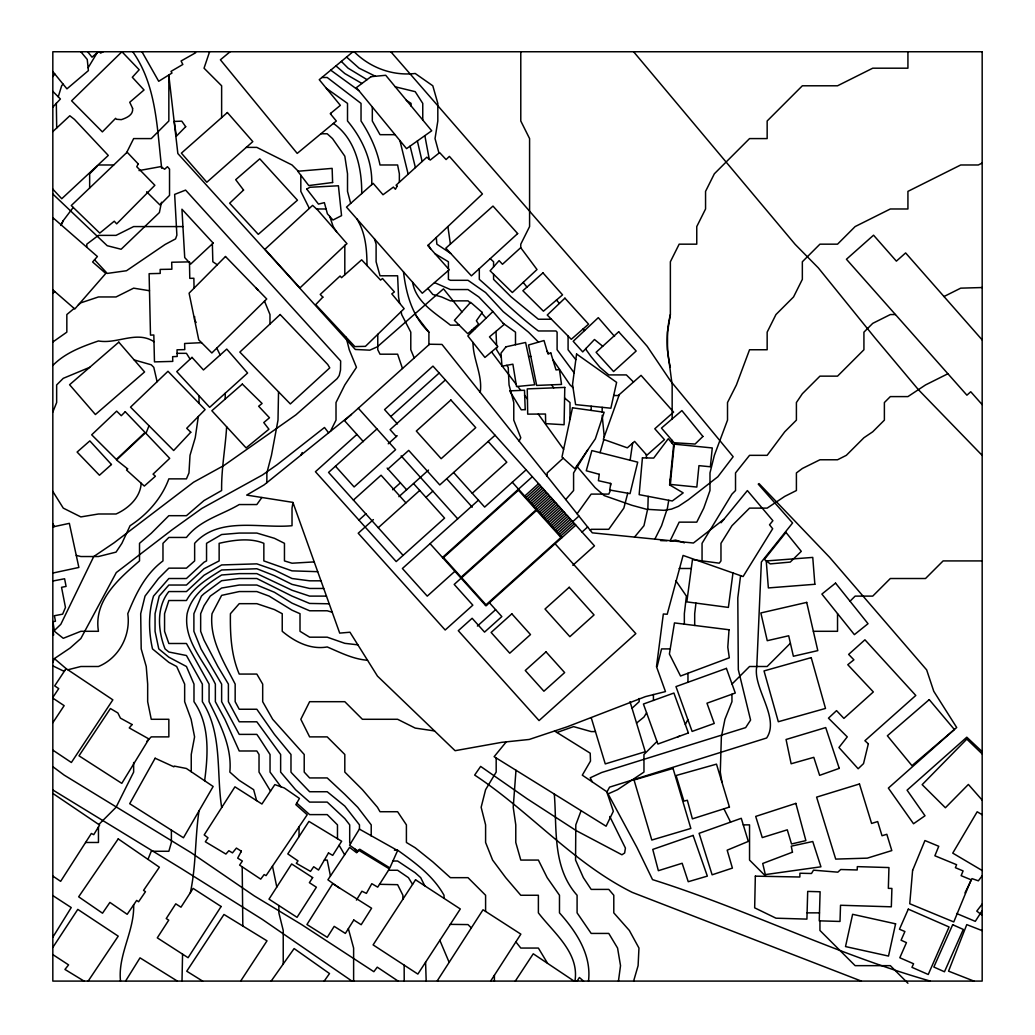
<?xml version="1.0" encoding="UTF-8"?>
<svg xmlns="http://www.w3.org/2000/svg" width="1035" height="1035" viewBox="0 0 1035 1035"><rect width="100%" height="100%" fill="white"/><g stroke="black" fill="none" stroke-linecap="round" stroke-linejoin="round"><path stroke-width="1.5" d="M648.195 496.373L647.871 508.12L643.964 525.715L634.52 537.087M198.345 416.471L195.24 437.74L190.013 455.335L188.978 472.93L186.442 478.869L168.847 478.869C161.732 498.262 147.242 514.589 130.074 525.715L121.897 543.323L116.049 552.121L98.454 556.532L80.859 556.532L76.267 555.381M198.992 403.301L199.03 395.771M182.561 954.154L182.005 981.089M278.531 391.812L278.001 420.132L271.455 455.335L266.862 472.93L266.862 482.659M480.227 392.356C482.776 375.149 472.943 359.274 473.008 342.456M670.266 484.406L674.251 444.157L712.261 447.948L710.372 466.772L698.961 465.647L696.827 487.058L670.266 484.406L670.369 485.337M671.65 442.721L671.896 440.198M695.947 603.095L694.692 613.703L694.692 625.45M141.161 483.229C140.514 497.408 128.353 508.534 116.049 513.994L98.454 513.994L80.859 516.918L63.264 508.12L52.824 491.418M740.581 575.654L737.8 597.932L738.317 669.723L750.582 720.075L745.666 727.605L601.633 772.524L590.209 777.815L592.292 781.917M226.639 426.782C225.371 448.103 221.27 469.14 221.632 490.525L204.037 500.552L186.442 515.689L168.847 515.689L151.252 533.297L139.518 543.323L139.518 560.918C118.727 578.875 93.409 600.649 98.454 631.298L80.859 631.298L63.264 638.31L54.467 631.298L52.914 621.725M190.349 892.662C196.197 865.648 194.981 837.975 199.005 810.91M732.974 572.976L728.381 607.416L686.826 601.878L692.467 559.612L719.26 563.182L720.968 560.918L720.968 543.323L731.952 525.715L749.547 508.12L767.155 508.12L784.75 496.386L796.407 490.525L796.407 472.93L802.345 468.493L819.94 459.773L837.535 459.773L846.332 455.335L863.927 437.74L872.738 431.789L884.382 420.132L884.382 402.537L890.333 396.599L907.928 396.599L925.523 384.942L947.905 373.751M618.451 981.089L620.521 965.655L617.572 948.06L608.774 933.428L591.179 933.428L577.09 912.857L577.09 895.262C552.004 867.188 557.089 828.505 554.307 794.052M630.108 460.252L632.618 443.161M907.928 51.75L907.928 68.194L872.738 68.194L837.535 85.789L802.345 85.789L767.155 120.991L767.155 138.587L749.547 138.587L714.357 173.776L705.559 191.371L705.559 208.979L696.762 226.574L696.762 244.169L679.167 244.169L670.369 261.764L670.369 314.549L667.51 332.157L667.51 349.752L672.155 384.942L672.155 418.916M668.739 500.293L667.433 508.12L661.572 525.715L654.857 539.131M292.97 502.544L292.025 508.12L292.025 525.715C260.186 528.743 219.135 516.012 194.645 543.323L194.645 560.918L186.442 568.15L168.847 568.15L158.484 578.513L145.029 596.108L140.695 613.703L141.2 648.906L146.233 666.501L147.669 684.096L147.669 701.691L151.252 719.286L168.847 719.286L168.847 736.881L151.252 736.881L146.854 741.293M204.632 780.752C208.1 754.308 210.001 724.862 193.985 701.691L193.985 684.096L186.442 666.501L168.847 657.186L158.782 648.906L155.056 631.298L155.056 613.703L159.196 596.108L168.847 585.034L186.442 585.034L204.037 568.732L219.135 560.918L219.135 543.323C233.004 540.141 250.16 537.527 263.847 543.323L263.847 560.918L292.025 570.867L317.719 571.682M161.486 202.239L159.39 212.55L121.134 249.254L107.213 245.709L52.824 194.024M627.753 493.216L623.833 508.12L608.774 529.299L591.179 529.299L590.377 530.412M657.16 666.501L661.572 648.906L670.24 648.906M447.896 226.574L450.393 244.092M600.08 452.67L603.871 439.5M633.614 981.089L638.103 965.655L638.957 948.06L629.345 930.452L613.794 912.857L613.794 895.262L608.774 889.401L591.179 889.401L583.378 877.667L575.563 860.072L575.809 824.869L581.101 810.703M56.317 103.177L56.705 127.991M58.258 96.824L61.634 85.789L63.044 84.081M209.588 51.75L204.037 68.194L221.632 85.789L221.632 117.602M145.974 433.38L149.014 425.747M52.824 412.034L56.653 402.537L56.653 384.942L63.264 378.331L89.696 367.334M147.953 859.373L151.252 851.275L168.847 851.275L171.383 842.477L171.383 830.122M52.824 662.374L54.389 658.596L70.095 648.039L80.859 638.517L116.295 572.562L172.353 529.597L201.773 508.47L262.502 474.962L277.147 464.676L324.498 427.494L328.613 432.824M670.098 540.891L679.167 522.145L696.762 522.145L703.774 508.12L709.984 490.525L709.984 472.93L714.357 455.335L727.514 420.132L727.514 402.537L736.403 384.942L749.547 349.752L767.155 349.752L767.155 332.157L775.952 314.549L793.547 296.954L802.345 279.359L802.345 261.764L819.94 244.169L837.535 244.169L855.13 226.574L890.333 208.979L907.928 208.979L907.928 191.371L960.713 164.979L978.321 164.979L982.176 163.051M964.982 892.907L971.994 878.624L978.347 880.824L982.176 875.804M61.143 224.867L63.264 220.623L73.226 207.427M126.593 152.701L133.644 138.587L151.252 138.587L168.847 120.991L168.847 74.986M300.887 455.193L302.22 452.541M330.398 431.375L336.013 420.132L336.013 402.537L344.81 384.942L356.467 367.347L349.261 349.752L346.091 337.19M519.104 441.091L520.786 437.74L513.774 420.132L513.774 402.537L509.052 384.942L508.211 367.347L506.762 365.329M679.503 736.195L677.602 736.881M685.338 724.526L687.835 719.545M60.832 225.462L63.264 220.623M587.712 449.953L573.584 472.93L573.584 490.525L565.731 499.517M88.117 67.78L97.109 52.85M646.59 712.805L643.964 717.061L636.551 723.09M356.415 900.088L361.901 891.238L366.403 893.373L371.798 883.683L377.71 887.15L389.393 868.895L359.016 850.447L356.609 852.749L349.597 847.355L327.901 879.802L339.803 888.353M52.824 937.218L71.234 907.566L52.824 895.586M125.571 981.089L140.01 957.854L177.373 981.089M982.176 910.632L975.293 921.344L956.625 913.504M490.642 981.089L520.851 934.139L483.022 909.765L437.378 980.637L438.077 981.089M577.077 981.089L579.393 977.506L583.546 981.089M240.65 981.089L267.004 940.841L223.974 914.474L186.753 971.218L202.614 981.089M52.824 947.452L77.793 909.39L118.223 936.158L88.169 981.089M515.301 981.089L533.258 953.791L574.063 981.089M54.389 658.596L66.085 668.597L54.674 685.882L58.723 688.598L52.824 697.474M52.824 722.728L64.157 705.65L52.824 698.107M271.17 981.089L294.121 948.565L329.518 973.56L324.201 981.089M261.881 497.486L256.835 504.55L239.227 504.55C221.542 515.055 199.871 520.049 186.442 537.45L168.847 537.45L162.974 543.323L162.974 560.918C145.068 574.309 135.844 593.883 127.784 613.703C130.876 635.425 119.038 658.079 98.454 666.501L80.859 666.501L67.857 669.787M577.103 513.787L591.179 494.096L608.774 494.096L610.559 490.163M982.176 904.06L976.768 911.111L982.176 915.25M52.824 76.59L54.829 74.015M721.059 522.766L747.386 490.59L772.886 520.708L769.535 524.784L772.679 528.73L743.091 576.534L683.074 555.433L667.213 614.247L663.332 613.988L656.5 666.669L665.466 691.587L645.478 696.607L567.387 726.712L529.234 739.456L501.716 742.341L455.089 750.698L377.464 676.101L349.959 632.23L339.7 633.11L292.905 502.376L246.692 495.092L264.067 484.923L351.408 414.414M506.27 741.862L494.122 756.688L606.096 826.215L613.341 811.259L606.743 791.671L582.304 775.176L590.493 761.087L590.209 753.182L554.553 731.008M52.824 218.773L53.393 218.113L97.394 256.512L92.607 261.971L105.777 273.447L74.805 308.986L52.824 289.852M52.824 107.135L60.405 98.998L52.824 91.352M97.497 165.936L89.657 173.776L89.657 187.969M52.824 293.371L54.713 291.482M98.83 824.507L116.049 807.274L133.644 772.084L133.644 762.485M563.182 458.156L547.179 472.93L547.179 476.281M656.966 741.487L643.964 754.489L643.964 772.084L617.572 789.679L607.571 794.117M732.043 684.006L749.547 666.501L767.155 666.501L790.404 643.24M837.535 613.703L837.535 631.298L813.368 631.298M850.033 601.219L855.13 596.108L872.738 596.108L890.333 578.513L925.523 578.513L943.118 560.918L982.176 560.918M52.824 632.049L60.819 624.299L93.745 556.532L114.031 542.832L193.597 482.207L223.974 465.465L295.868 414.88L337.151 378.616L339.208 375.563L340.515 370.064L340.657 360.982L185.588 190.104L174.656 194.399L176.881 235.126L175.549 238.904L165.095 244.48L126.503 270.73L107.252 273.421L94.547 259.759M52.824 131.6L69.824 115.765L74.429 119.374L108.287 155.431L61.751 198.733L52.824 189.146M632.023 708.251L639.164 701.691L639.164 698.496M520.721 247.675L502.467 264.274L499.103 260.626L490.098 270.808L512.338 292.53L537.01 269.527L520.721 247.675L520.786 244.169L529.584 226.574L529.584 138.587L520.786 120.991L520.786 51.75M356.92 434.441L315.442 471.714L396.185 561.578L444.584 518.108L413.521 483.539M376.96 428.943L328.561 472.413L403.107 555.368M390.777 416.51L439.176 373.04M445.386 379.949L390.079 429.641L396.289 436.55M388.228 443.795L397.194 435.735M353.414 500.073L381.061 475.22L405.914 502.868M387.983 469.01L408.709 450.38L439.772 484.936L495.079 435.256M358.925 520.1L366.028 513.722M392.679 489.775L400.403 482.84M373.389 519.596L358.226 533.232L445.179 630.005L472.827 605.164L454.197 584.426L537.152 509.893M398.889 496.684L428.503 470.084M378.254 527.721L419.731 490.448M425.941 497.369L432.863 491.146M472.232 493.255L506.801 462.205L488.158 441.466M478.442 500.164L402.408 568.5L427.248 596.147L454.895 571.294M526.129 469.812L484.652 507.085L453.602 472.516M442.475 557.477L532.339 476.721M442.967 558.033L519.014 489.697M524.732 496.063L538.549 483.643M526.065 497.537L539.882 485.117M527.384 499.025L541.214 486.605M528.717 500.5L542.547 488.08M530.049 501.988L543.88 489.568M531.382 503.463L545.212 491.043M532.714 504.951L546.545 492.531M534.047 506.425L547.864 494.005M535.38 507.913L549.197 495.493M460.614 577.659L536.648 509.336M536.712 509.388L550.529 496.968M538.032 510.876L551.862 498.456M539.364 512.351L553.195 499.931M540.697 513.839L554.527 501.419M542.029 515.314L555.86 502.894M543.362 516.801L557.192 504.381M544.695 518.276L558.512 505.856M546.027 519.764L559.844 507.344M547.36 521.239L561.177 508.819M548.679 522.727L562.51 510.307M550.012 524.202L563.842 511.782M551.345 525.689L565.175 513.269M552.677 527.164L566.507 514.744M554.01 528.652L567.84 516.232M555.342 530.127L569.172 517.707M556.675 531.615L570.492 519.195M558.007 533.09L571.825 520.67M572.717 521.666L578.927 516.077M559.34 534.577L573.157 522.158M560.659 536.052L574.49 523.632M485.454 605.307L561.5 536.984M575.822 525.12L485.958 605.863L430.055 543.647M477.394 626.059L495.623 609.667M582.032 532.029L587.647 526.983M572.821 565.304L594.452 545.859L432.966 366.118L384.567 409.601L397.427 423.91M52.824 365.471C65.14 352.832 82.127 346.544 98.454 340.955C117.266 344.319 136.529 330.333 153.982 341.679M98.39 51.75L92.024 57.171L87.626 51.75M74.158 308.43L66.835 314.549L66.835 332.157L52.824 341.99M78.35 304.924L80.859 302.828L98.454 296.954L116.049 296.954L133.644 288.157L149.493 290.731M230.106 51.75L220.403 59.81L297.213 153.4L336.323 121.017L330.281 113.669L340.347 105.35L319.246 79.682L353 51.75M723.84 519.363L693.424 543.013L592.305 532.844L441.984 344.435L429.512 344.228L344.5 420.624L363.401 441.66M103.267 51.75L100.589 53.108L99.36 51.75M943.985 296.527L960.713 288.157L982.176 287.536M556.933 732.482L573.584 726.622L591.179 731.59L595.448 731.59M64.791 670.551L63.264 670.939L52.824 665.841M52.824 526.918L69.345 523.348L78.867 567.452L52.824 573.054M52.824 621.737L55.463 621.233L54.389 615.734L62.643 614.156L65.464 607.454L61.544 587.311L66.085 586.418L64.597 578.759L52.824 581.023M52.824 635.115L53.678 634.947L52.824 630.561M139.013 170.581L160.904 166.596L164.617 169.248L167.437 166.7L169.533 169.067L169.533 195.369L159.972 204.982L146.634 191.773M670.887 540.917L675.583 540.089L684.407 542.832M321.872 77.496L327.215 77.496L361.034 103.397L361.034 120.991C369.818 134.408 376.792 149.208 380.013 164.979L397.608 164.979L399.355 173.776L399.355 182.225M326.336 88.298L347.514 103.397L347.514 120.991C362.328 138.625 372.703 161.292 371.72 184.657M320.915 133.774L327.215 133.774L332.507 138.587L344.81 156.181L347.514 173.776L347.514 191.371L350.684 203.39M395.06 134.679L380.013 134.679L372.315 120.991L372.315 106.98M246.278 147.384L256.835 147.384L292.025 164.979L298.274 171.228M98.545 164.979L113.734 164.979M316.542 208.979L326.09 208.979M182.936 226.574L133.644 226.574L116.049 235.372L98.454 235.372L86.798 244.169L86.798 247.261M450.704 253.433L436.873 244.169L436.278 237.494M256.214 288.157L258.232 290.227M895.443 314.549L890.333 314.549L872.738 323.36L863.927 332.157L863.927 349.752L837.535 376.145L819.94 376.145L802.345 393.74L796.407 402.537L796.407 420.132L784.75 431.789L767.155 455.335L749.547 455.335L735.523 472.93L735.523 490.525L731.952 494.096L702.053 543.323L702.053 560.892M551.409 319.233L538.381 319.233L511.174 296.954L493.579 279.359L493.579 274.21M459.217 325.145L450.393 325.145C435.8 313.282 415.915 302.543 412.59 282.232M177.114 353.323L186.442 353.323L190.104 359.158M528.587 356.363L530.813 356.363M613.69 395.525L618.956 395.525M314.213 561.901L292.025 563.221L284.457 560.918L284.457 543.323L274.43 538.303L256.835 533.064L239.227 533.064L221.632 534.526L206.547 543.323L206.547 560.918L204.037 562.212L186.442 578.513L168.847 578.513L153.516 596.108C148.264 613.406 148.574 631.35 152.494 648.906L168.847 662.361L176.674 666.501L184.657 684.096L184.657 701.691L191.113 719.286L194.58 736.881L191.242 754.489L191.242 771.748M679.167 568.487L691.277 568.487M320.979 580.816L309.62 580.816L292.025 578.513L274.43 570L256.835 563.855L221.632 564.942L204.037 575.253L186.442 591.554L168.847 591.554C156.156 607.351 157.915 630.897 165.07 648.906L168.847 652.011L186.442 655.517L202.368 684.096L202.368 701.691C222.616 733.479 216.224 771.903 221.632 807.274L221.865 807.274M323.722 588.462L309.62 588.462L292.025 584.374L274.43 575.68L256.835 568.745L221.632 569.975C208.682 578.099 193.843 586.806 186.442 600.52L168.847 600.52L164.565 613.703L164.565 631.298L168.847 643.498L186.442 643.498L209.07 684.096L209.07 701.691C219.834 723.568 232.254 746.908 229.835 772.084L239.227 780.377L253.64 789.679L256.641 800.65M326.465 596.108L309.62 596.108L292.025 590.248L256.835 573.623L239.227 573.623L221.632 574.994C206.586 584.322 191.41 595.474 187.128 613.703C183.143 640.678 204.568 661.378 215.358 684.096L215.358 701.691L224.893 719.286L239.227 750.983L256.835 750.983L259.022 754.489L259.022 772.084L270.523 791.089M434.545 730.943L415.203 728.084L397.608 719.286L362.418 719.286L344.81 701.691L309.62 701.691L300.823 719.286L309.62 736.881L327.215 736.881L344.81 754.489L344.81 772.084L362.418 789.679L377.464 807.274L380.013 811.725L397.608 811.725L406.406 824.869L406.406 842.477L415.203 847.768L432.798 861.857L450.393 877.667L468.001 877.667L485.596 895.262L485.596 911.421M743.272 824.869L749.547 824.869L749.547 860.072L765.835 876.36M85.582 842.477L98.454 842.477L98.454 826.965M394.413 850.175L397.608 850.175C415.307 862.828 433.199 875.882 444.015 895.262L444.015 898.354M324.343 860.072L327.215 860.072L330.45 875.985M392.925 861.004L397.608 861.004L415.203 872.777L420.702 877.667L424.777 885.805M388.526 870.254L397.608 870.254L408.437 877.667L412.564 884.369M807.093 912.857L819.487 912.857M660.576 540.593L666.928 540.788M357.877 644.844L344.81 643.33L327.215 637.185L309.62 637.185L300.008 631.298L300.008 613.703L292.025 610.184L269.139 596.108L256.835 591.554L239.227 591.554L221.632 595.371L212.02 613.703C209.225 639.332 224 662.206 235.165 684.096L235.165 701.691L239.227 709.247L256.835 709.247L274.43 734.384L290.977 754.489L290.977 772.084L292.025 773.352L309.62 791.736L327.215 791.736L344.81 806.084L359.468 824.869L359.468 829.151M329.208 603.793L309.62 603.444L292.025 596.108L256.835 578.513L239.227 578.513L221.632 580.713L204.037 593.689L201.437 596.108L193.894 613.703L193.894 631.298L200.997 648.906L221.632 684.096L221.632 701.691L239.227 734.384L256.835 734.384L258.582 736.881L270.044 754.489L270.044 772.084L280.951 786.781M367.541 660.265C352.844 659.114 340.36 652.529 327.215 646.953C310.384 649.876 294.833 641.791 282.232 631.298L282.232 613.703L274.43 609.576L256.835 603.677L239.227 603.677L230.43 613.703C230.068 634.028 231.128 655.155 239.227 674.07L256.835 674.07L262.683 684.096L262.683 701.691L272.671 719.286L304.212 754.489L304.212 772.084L309.62 777.932L327.215 777.932L344.81 794.35L357.735 807.274L371.216 824.869L371.216 836.073M134.175 359.921L151.252 364.799L153.788 367.347L157.113 381.708M332.235 612.241L327.215 610.779L309.62 610.779L292.025 603.146L274.43 592.266L256.835 585.034L239.227 585.034L221.632 588.035L210.26 596.108L204.037 605.721L200.661 613.703L200.661 631.298L204.037 640.109L217.855 666.501L228.399 684.096L228.399 701.691L239.227 721.796L256.835 721.796L280.64 754.489L280.64 772.084L295.557 789.679L309.62 802.099L327.215 802.099L344.81 818.582L349.701 824.869L349.701 842.477L350.554 843.564M930.245 981.089L924.876 979.511C831.842 952.303 744.838 908.704 652.529 879.621L636.926 847.419L606.989 791.917L609.563 787.143L766.637 737.994C780.222 717.902 752.458 687.667 756.792 666.501L761.372 562.018L792.577 522.973L758.254 484.134L759.043 483.617L829.565 557.27L926.661 669.904L933.777 691.315L956.689 727.502L888.366 788.101L913.53 823.744L925.005 815.761L907.074 790.158L966.806 737.205L982.176 751.669M982.176 930.633L966.768 924.617L948.552 971.153L973.922 981.089M861.353 981.089L632.243 892.377C573.105 862.931 529.441 811.194 474.664 775.073L480.641 766.417L527.074 798.748L576.288 830.678L621.932 854.781L624.648 852.995L625.412 848.105L609.783 816.511M395.215 86.811L415.203 91.662L422.759 103.397L422.759 120.202M434.493 282.607L450.393 289.554L468.001 289.554L478.83 296.954L492.88 311.574M375.433 76.267L359.106 68.194L346.583 57.054M367.037 79.656L348.122 68.194L341.343 61.401M361.939 83.473L344.81 73.55L335.922 65.878M982.176 870.513L952.743 853.125L977.182 811.776L982.176 814.739M434.998 253.691L448.414 261.764L448.414 268.789M84.055 981.089L64.946 969.433L68.595 964.892L52.824 954.593M398.113 981.089L377.257 967.169L373.855 971.697L301.612 924.578L254.248 895.883L191.359 852.853L64.157 775.111L52.824 766.663M52.824 789.964L181.319 868.559L262.36 919.429L351.965 981.089M406.289 100.266L411.076 103.397L411.076 106.087M66.085 668.597L112.854 699.841L71.376 762.497L52.824 750.116M52.824 876.063L60.651 881.341L91.339 833.498L93.745 834.663L99.619 825.05L52.824 793.418M212.369 243.859L212.835 261.764L217.285 264.766M503.204 323.36L515.495 332.157L515.495 344.707M330.734 70.173L358.834 90.588M379.534 884.304L397.608 884.679L402.9 895.262L402.9 899.195M602.719 346.246L594.478 339.506L582.718 351.913L573.196 341.291L598.295 317.654L614.544 336.414M564.592 398.009L570 402.537L570 419.382M354.164 51.75C370.155 67.767 392.614 76.098 415.203 73.485L432.798 85.789L437.818 103.397L437.818 120.991L435.036 138.587L438.982 153.128M296.735 803.121L309.62 814.61L327.215 814.61L337.475 824.869L337.475 838.699M470.175 302.802L468.001 300.862L450.393 300.862L441.596 296.954L432.798 294.457L427.83 288.416M481.741 313.113L486.088 318.172M333.412 123.437C355.626 138.988 361.952 168.2 361.72 193.571M573.028 387.633L570.078 384.942L552.832 359.559M490.215 258.672L493.579 261.764L493.579 266.862M982.176 753.907L966.806 739.119L922.159 784.659L945.395 807.753L968.385 784.452L982.176 800.133M583.015 329.014L584.581 330.566M633.498 382.031L626.369 374.916L608.774 374.916L599.977 367.347L591.179 356.764L586.159 349.752L586.159 348.277M538.472 342.132L528.484 332.157L503.191 311.613L485.596 292.556L468.001 280.304L450.393 280.304L448.414 279.359L448.414 270.471M907.928 983.25L890.333 965.655L855.13 965.655L819.94 930.452L819.94 920.852M471.326 927.916L468.001 924.591L450.277 924.358M982.176 455.413L918.394 389.665L874.86 337.759L818.323 267.884L795.126 244.338L633.601 51.75M512.299 482.232L561.992 537.54M517.966 489.646L561.449 538.032M555.083 543.75L635.826 633.614L539.054 720.58L458.298 630.703L472.128 618.283L484.548 632.113L501.833 616.588L489.413 602.758M446.68 478.726L472.245 507.176M358.317 408.204L395.59 449.682L354.112 486.942L335.482 466.203M401.153 455.879L457.703 518.807M387.142 468.092L406.613 489.749M443.032 556.972L486.502 605.371M982.176 404.646L970.752 391.748L966.91 395.189L846.436 259.255L873.553 235.191L896.375 261.143L905.625 252.928L982.176 339.933M556.468 300.059L559.417 303.423M390.829 51.75L647.16 346.272L670.473 380.854L733.155 456.707L717.863 476.747L688.275 499.814L678.442 506.335L671.392 509.155L663.901 510.32L646.616 509.298L631.932 505.3L604.168 495.584L595.125 487.679L576.702 466.035M575.822 359.701L568.086 349.752L568.086 336.077M574.089 372.755L557.102 349.752L557.102 332.157L555.976 330.967L538.381 330.967C517.358 315.209 498.986 296.424 479.308 279.359L479.308 268.634M80.833 51.75L87.25 59.474L88.415 70.6L66.939 88.855L52.824 71.57M52.824 523.762L54.467 526.556M461.985 311.91L443.485 288.843L377.361 346.79L369.831 350.166L355.303 349.468L177.852 153.542L168.847 75.62M523.205 282.4L526.957 287.109M216.768 348.135L220.183 354.979M515.87 941.889L520.786 948.06L538.381 948.06L547.45 963.132M675.816 580.648L686.399 596.108L684.342 613.703L684.342 624.157M428.904 344.784L428.904 332.157C412.202 316.167 406.147 294.056 403.508 271.894M354.63 848.803L357.23 852.141M415.151 314.42L428.904 332.157M516.167 384.347L502.273 366.157M517.772 386.443L520.67 390.221M524.525 395.266L527.436 399.057M495.998 331.368L496.58 345.108M473.836 328.354L474.586 329.35M491.534 351.874L501.949 365.73M551.603 384.942L553.777 387.853M538.265 414.065L563.622 449.306M471.662 330.269L472.477 331.407M547.179 351.344L548.77 353.659M336.595 231.749L333.166 226.574L329.738 216.418M501.315 357.321L496.58 349.752L496.58 347.605M428.361 244.972L430.689 248.84M339.105 845.259L344.642 854.755M195.059 51.75L195.654 52.759L181.086 60.974L182.833 64.481L171.008 71.389L171.978 73.045L158.704 81.286L141.963 51.75M132.765 51.75C156.699 85.711 156.997 128.638 161.693 168.239M196.145 322.532L194.696 319.75L194.632 316.555M439.849 940.349L449.151 962.343M348.355 928.667L353.621 948.06L353.621 981.089M723.931 808.827L730.581 822.113M309.336 208.384L300.823 191.371L300.823 175.213M356.777 218.786C365.627 232.901 366.908 249.344 366.985 265.529M414.22 357.968L410.791 349.752L410.791 332.157L401.671 314.549L401.153 311.587M264.507 301.172L269.98 314.549L269.98 324.007M429.266 159.248L424.842 135.65M630.005 701.639L645.271 751.733L605.268 763.908L591.244 717.772M374.515 238.956L376.106 244.169L376.106 261.764L380.013 275.789L397.608 275.789L398.553 296.954L399.678 303.32M422.125 161.486L417.377 140.967M399.924 140.605L408.165 174.203M410.106 146.129L415.41 167.605M276.798 887.034L272.477 866.127M425.579 962.227L426.187 981.089M240.637 850.796L240.857 852.115M721.951 782.227L720.295 772.084L721.369 736.881L724.94 719.286L731.952 701.691L731.952 694.226M604.259 436.744L602.163 415.333M404.155 965.137L404.219 981.089M646.526 457.949L646.202 454.494M402.486 368.525L397.608 354.19L380.013 354.19L377.775 349.752L377.775 334.331M201.553 342.663L184.618 343.491L184.786 349.61L177.024 349.817L177.192 356.48L172.625 356.661L172.767 361.396L154.474 361.888L153.827 335.004L150.489 335.107L149.118 273.693L160.218 273.421L160.153 269.423L171.875 269.216L171.694 262.243L189.47 261.868L189.78 278.363L193.868 278.26L194.05 287.833M687.964 673.242L687.964 682.272M670.369 478.894L670.369 483.371M653.421 694.485L653.421 700.423M610.559 483.448L610.559 485.182M602.163 407.324L602.163 412.124M591.179 406.199L591.179 410.416M588.488 981.089C591.722 954.775 576.197 931.591 559.482 912.857L559.482 895.262L547.179 877.667L538.381 860.072L520.786 860.072L515.779 842.477L515.779 824.869L513.218 807.274L515.986 770.26M574.955 981.089C579.574 952.769 553.673 932.884 538.381 912.857L538.381 895.262L520.786 895.262L505.727 877.667L492.608 860.072L485.596 842.477L485.596 824.869L481.146 807.274L485.596 789.679L496.179 772.084L496.179 757.969M494.394 975.255L494.394 981.089M344.81 245.463L344.81 274.78M330.721 113.294L330.721 114.212M299.037 826.836L299.037 836.629M283.228 964.012L283.228 930.452L278.868 912.857L278.868 905.547M242.811 926.014L242.203 866.812M225.216 393.261L225.216 399.044M133.644 904.849C134.563 931.06 117.692 954.71 120.5 981.089M670.369 367.347A110.176 110.176 0 0 1 670.369 314.549M564.787 387.413L564.088 424.738L545.678 423.638L545.471 414.026L527.695 414.129L527.255 388.901L564.787 387.413M755.33 876.153L754.67 907.837L775.978 918.187L806.912 919.119L807.701 891.42L820.108 891.756L819.254 920.839L840.006 921.448L840.523 905.263L891.329 906.815L891.911 888.457L888.34 888.353L888.949 867.563L857.329 866.631L857.2 869.969L840.705 869.516L837.845 872.169L813.51 870.176L811.492 873.501L799.939 873.23L799.835 877.007L755.33 876.153M132.583 108.3C133.58 114.988 126.477 117.951 121.315 119.646L116.399 119.271L115.635 118.313L102.374 131.885L71.609 100.809L121.949 51.75L139.182 69.746L132.312 77.276L144.033 89.993L129.737 102.258L132.583 108.3M729.028 629.759L727.799 647.185L729.313 657.807L680.538 676.023L669.399 654.016L674.458 622.915L729.028 629.759M912.598 870.448L909.752 903.749L953.778 921.939L971.128 879.802L961.127 875.675L963.093 870.927L955.396 867.692L956.599 864.704L934.877 855.777L938.758 846.281L924.941 840.549L912.598 870.448M642.424 457.871L639.151 494.652L672.284 500.979L683.191 492.893L669.606 484.885L673.63 445.05L668.274 438.736L653.693 458.078L642.424 457.871M599.252 474.302L598.424 480.693L610.87 483.513L609.667 490.008L630.043 493.617L637.715 462.166L591.865 450.587L586.263 470.77L599.252 474.302M576.573 354.009L572.549 384.464L575.602 404.607L610.87 408.217L616.614 382.368L576.573 354.009M572.484 407.803L561.966 457.056L574.852 468.739L595.332 438.84L604.13 412.228L572.484 407.803M895.586 923.828L888.509 956.068L845.517 946.572L852.62 914.306L895.586 923.828M868.339 743.829L863.526 763.623L858.157 768.746L838.945 747.503L847.264 736.881L828.466 718.161L836.539 710.631L843.9 718.393L873.346 691.936L847.781 664.716L853.901 659.825L848.635 654.405L864.937 639.798L915.794 695.468L864.898 740.737L868.339 743.829M619.292 394.607L603.34 439.319L627.339 447.845L634.584 441.415L646.849 455.232L664.457 439.655L654.793 428.762L673.591 412.098L641.053 375.356L619.292 394.607M132.105 724.552L129.246 727.915L148.975 738.99L121.794 783.353L78.996 755.822L110.422 708.535L117.874 712.96L120.422 718.122L132.105 724.552M908.303 909.144L899.467 929.223L904.901 931.526L901.084 940.22L906.453 942.626L899.816 957.75L913.569 963.766L911.951 967.337L928.24 974.491L949.069 926.985L908.303 909.144M952.679 924.721L933.842 967.026L944.463 971.774L963.3 929.43L952.679 924.721M397.608 850.55L389.846 867.899L359.766 849.243L357.463 850.822L349.558 845.181L359.391 829.1L397.608 850.55M138.185 163.879L136.775 166.738L154.862 185.291L116.67 223.858L114.264 221.205L99.761 233.095L71.273 205.538L127.124 152.197L138.185 163.879M241.336 851.236L237.688 858.144L242.358 861.029L239.615 865.092L260.716 879.142L264.145 874.575L266.073 875.61L307.214 814.739L295.842 804.661L299.451 798.438L284.327 787.997L274.844 784.595L261.92 804.014L234.932 786.833L204.206 834.909L207.996 837.794L205.344 841.778L225.902 854.056L228.851 850.718L232.461 852.879L236.42 848.079L241.336 851.236M155.134 758.228L129.698 803.703L183.454 837.768L213.145 786.484L186.378 768.475L174.307 766.107L173.893 766.819L155.134 758.228M397.155 186.184L395.409 189.276L393.416 187.076L383.002 194.748L373.169 183.363L346.505 207.116L422.28 293.241L449.268 269.734L427.753 245.541L482.426 193.959L449.397 156.388L446.072 159.545L439.642 152.611L430.224 160.063L426.86 157.178L396.056 185.226L397.155 186.184M328.496 852.956L318.521 870.034L313.708 866.735L310.513 871.379L296.32 863.293L298.002 860.887L287.795 853.914L308.935 821.402L341.653 841.235L332.714 855.363L328.496 852.956M353.789 920.011L345.367 933.415L334.201 926.364L327.254 937.335L306.942 924.514L332.714 883.644L371.591 908.225L361.176 924.721L353.789 920.011M306.774 189.107L318.457 204.089L324.369 202.653L327.396 213.779L332.959 220.041L341.55 215.642L338.419 185.77L309.827 187.283L306.774 189.107M312.648 877.602L309.387 882.687L316.387 887.215L297.045 917.333L268.996 899.143L291.65 863.953L312.648 877.602M221.115 906.505L188.085 957.711L157.294 937.852L168.744 920.141L166.234 918.562L175.756 903.827L180.983 907.19L193.105 888.392L221.115 906.505M415.552 879.802L373.105 944.89L417.855 974.077L460.303 908.976L415.552 879.802M118.223 838.893L78.66 896.815L102.517 913.206L109.904 902.416L127.189 914.306L136.672 900.424L138.599 901.757L145.469 891.691L143.554 890.385L159.364 867.214L118.223 838.893M482.219 312.428L476.385 320.746L478.584 324.175L467.755 333.697L454.417 320.332L470.614 302.324L482.219 312.428M505.973 346.828L500.992 353.155L501.988 366.209L512.881 364.191L516.53 386.56L534.707 384.774L525.599 342.469L505.973 346.828M785.953 532.391L764.399 559.443L770.247 563.907L790.248 562.083L801.284 551.332L785.953 532.391M127.603 468.842L126.542 470.045L144.305 486.062L155.405 476.229L153.064 474.134L169.701 458.363L145.443 432.824L116.528 460.006L127.603 468.842M190.776 432.242L173.66 450.523L130.526 407.143L167.981 371.293L205.098 409.627L186.714 428.283L190.776 432.242M322.855 297.136L315.701 304.626L354.85 346.583L365.433 346.35L404.142 308.676L391.799 293.862L394.413 291.909L382.523 278.531L380.557 280.084L361.655 259.811L341.55 277.678L340.114 275.996L320.242 294.419L322.855 297.136M185.692 126.697L176.377 136.18L174.203 121.431L181.772 121.16L185.692 126.697M125.235 411.723L121.276 415.708L116.67 411.128L91.688 434.816L116.36 459.424L145.055 432.436L125.235 411.723M225.488 256.512L189.094 293.177L198.746 339.855L211.839 352.974L266.732 298.986L225.488 256.512M492.919 311.535L467.82 335.935L484.936 357.45L497.835 346.557L489.477 336.892L504.149 324.46L492.919 311.535M702.907 436.459L695.08 444.054L674.083 442.721L661.468 428.076L681.884 410.584L702.907 436.459M564.916 298.158L547.256 315.041L571.281 339.299L588.566 324.149L564.916 298.158M243.561 190.065L229.641 203.196L258.271 234.337L297.459 200.208L259.785 158.834L235.695 179.689L243.561 190.065M345.095 245.204L299.93 287.924L264.947 249.293L312.609 205.37L317.629 209.976L346.984 243.691L345.095 245.204M213.184 243.096L190.738 264.029L184.722 257.573L181.94 209.212L213.184 243.096M192.005 357.385L176.752 371.604L209.678 407.324L247.585 373.014L226.756 349.093L203.455 369.961L192.005 357.385M280.162 314.524L239.848 352.081L290.343 403.948L329.764 367.865L327.733 364.488L280.162 314.524M517.655 233.587L471.404 275.853L445.826 248.154L492.983 206.081L517.655 233.587M618.671 331.769L596.095 352.288L613.587 371.539L636.163 351.02L618.671 331.769M450.898 399.989L416.329 431.039L441.169 458.699L475.738 427.636L450.898 399.989M511.846 613.833L491.12 632.463L509.75 653.201L530.489 634.571L511.846 613.833M569.211 587.285L545.018 609.02L569.858 636.667L594.051 614.932L569.211 587.285M546.014 651.843L525.275 670.486L543.905 691.225L564.644 672.582L546.014 651.843M111.444 464.508L99.451 475.233L77.108 452.062L89.825 440.897L111.444 464.508M542.961 272.865L522.882 290.731L543.44 311.186L562.548 294.859L542.961 272.865M227.377 112.53L181.384 153.154L206.819 182.238L252.812 141.614L227.377 112.53M242.332 384.088L211.839 410.727L246.11 447.909L268.932 429.214L263.77 422.578L269.475 417.765L258.647 406.225L262.088 403.469L242.332 384.088M118.805 342.158L69.591 384.735L95.401 414.53L144.577 371.953L118.805 342.158M929.236 699.634L887.37 735.782L911.977 765.654L954.361 729.494L929.236 699.634M835.543 583.119L821.893 594.077L854.38 634.636L868.029 623.704L835.543 583.119M371.009 76.681L356.402 87.613L406.548 148.652L431.698 130.785L385.719 75.283L371.009 76.681M748.318 841.403L727.178 850.175L732.405 868.106L712.119 874.808L699.104 833.33L741.267 818.31L748.318 841.403M792.474 852.193L762.717 863.475L765.331 874.601L820.936 866.8L812.76 841.507L791.245 846.177L792.474 852.193M688.404 732.974L657.885 744.036L643.421 704.033L673.901 693.036L688.404 732.974M726.415 668.39L675.971 686.606L692.117 731.422L714.254 723.452L706.97 703.205L735.29 693.036L726.415 668.39M839.256 768.371L819.629 775.344L813.795 757.335L791.141 763.765L786.057 739.495L825.71 727.579L839.256 768.371M550.788 352.948L547.942 353.944L544.022 340.541L528.523 345.004L536.673 385.421L561.513 384.425L559.456 369.611L556.015 369.922L550.788 352.948M693.114 835.426L652.762 849.412L658.363 870.694L682.156 863.268L688.236 881.716L707.345 876.115L693.114 835.426M795.85 803.393L755.705 816.421L762.265 837.587L787.286 829.824L791.516 843.978L805.877 840.614L795.85 803.393M729.442 807.067L692.389 818.853L687.343 800.262L683.902 801.129L676.101 775.513L716.492 764.14L729.442 807.067M859.464 783.974L816.602 797.131L835.711 859.102L867.304 858.144L891.808 850.589L886.827 834.288L882.014 835.737L877.68 821.57L871.599 823.433L859.464 783.974M673.048 768.436L634.041 779.989L651.804 840.032L690.85 828.453L673.048 768.436M811.207 657.626L764.024 670.926L778.32 721.731L825.503 708.432L811.207 657.626M806.705 602.396L760.854 612.953L767.245 640.691L788.696 635.775L793.379 656.255L817.805 650.614L806.705 602.396M332.61 182.509L308.766 185.563L297.795 171.267L332.132 168.382L332.61 182.509M814.856 584.283L768.358 587.932L766.249 560.944L812.76 557.412L814.856 584.283M525.224 409.627L521.265 409.821L509.647 390.855L524.499 390.273L525.224 409.627M982.176 51.75L52.824 51.75L52.824 981.089L982.176 981.089L982.176 51.75"/></g></svg>
